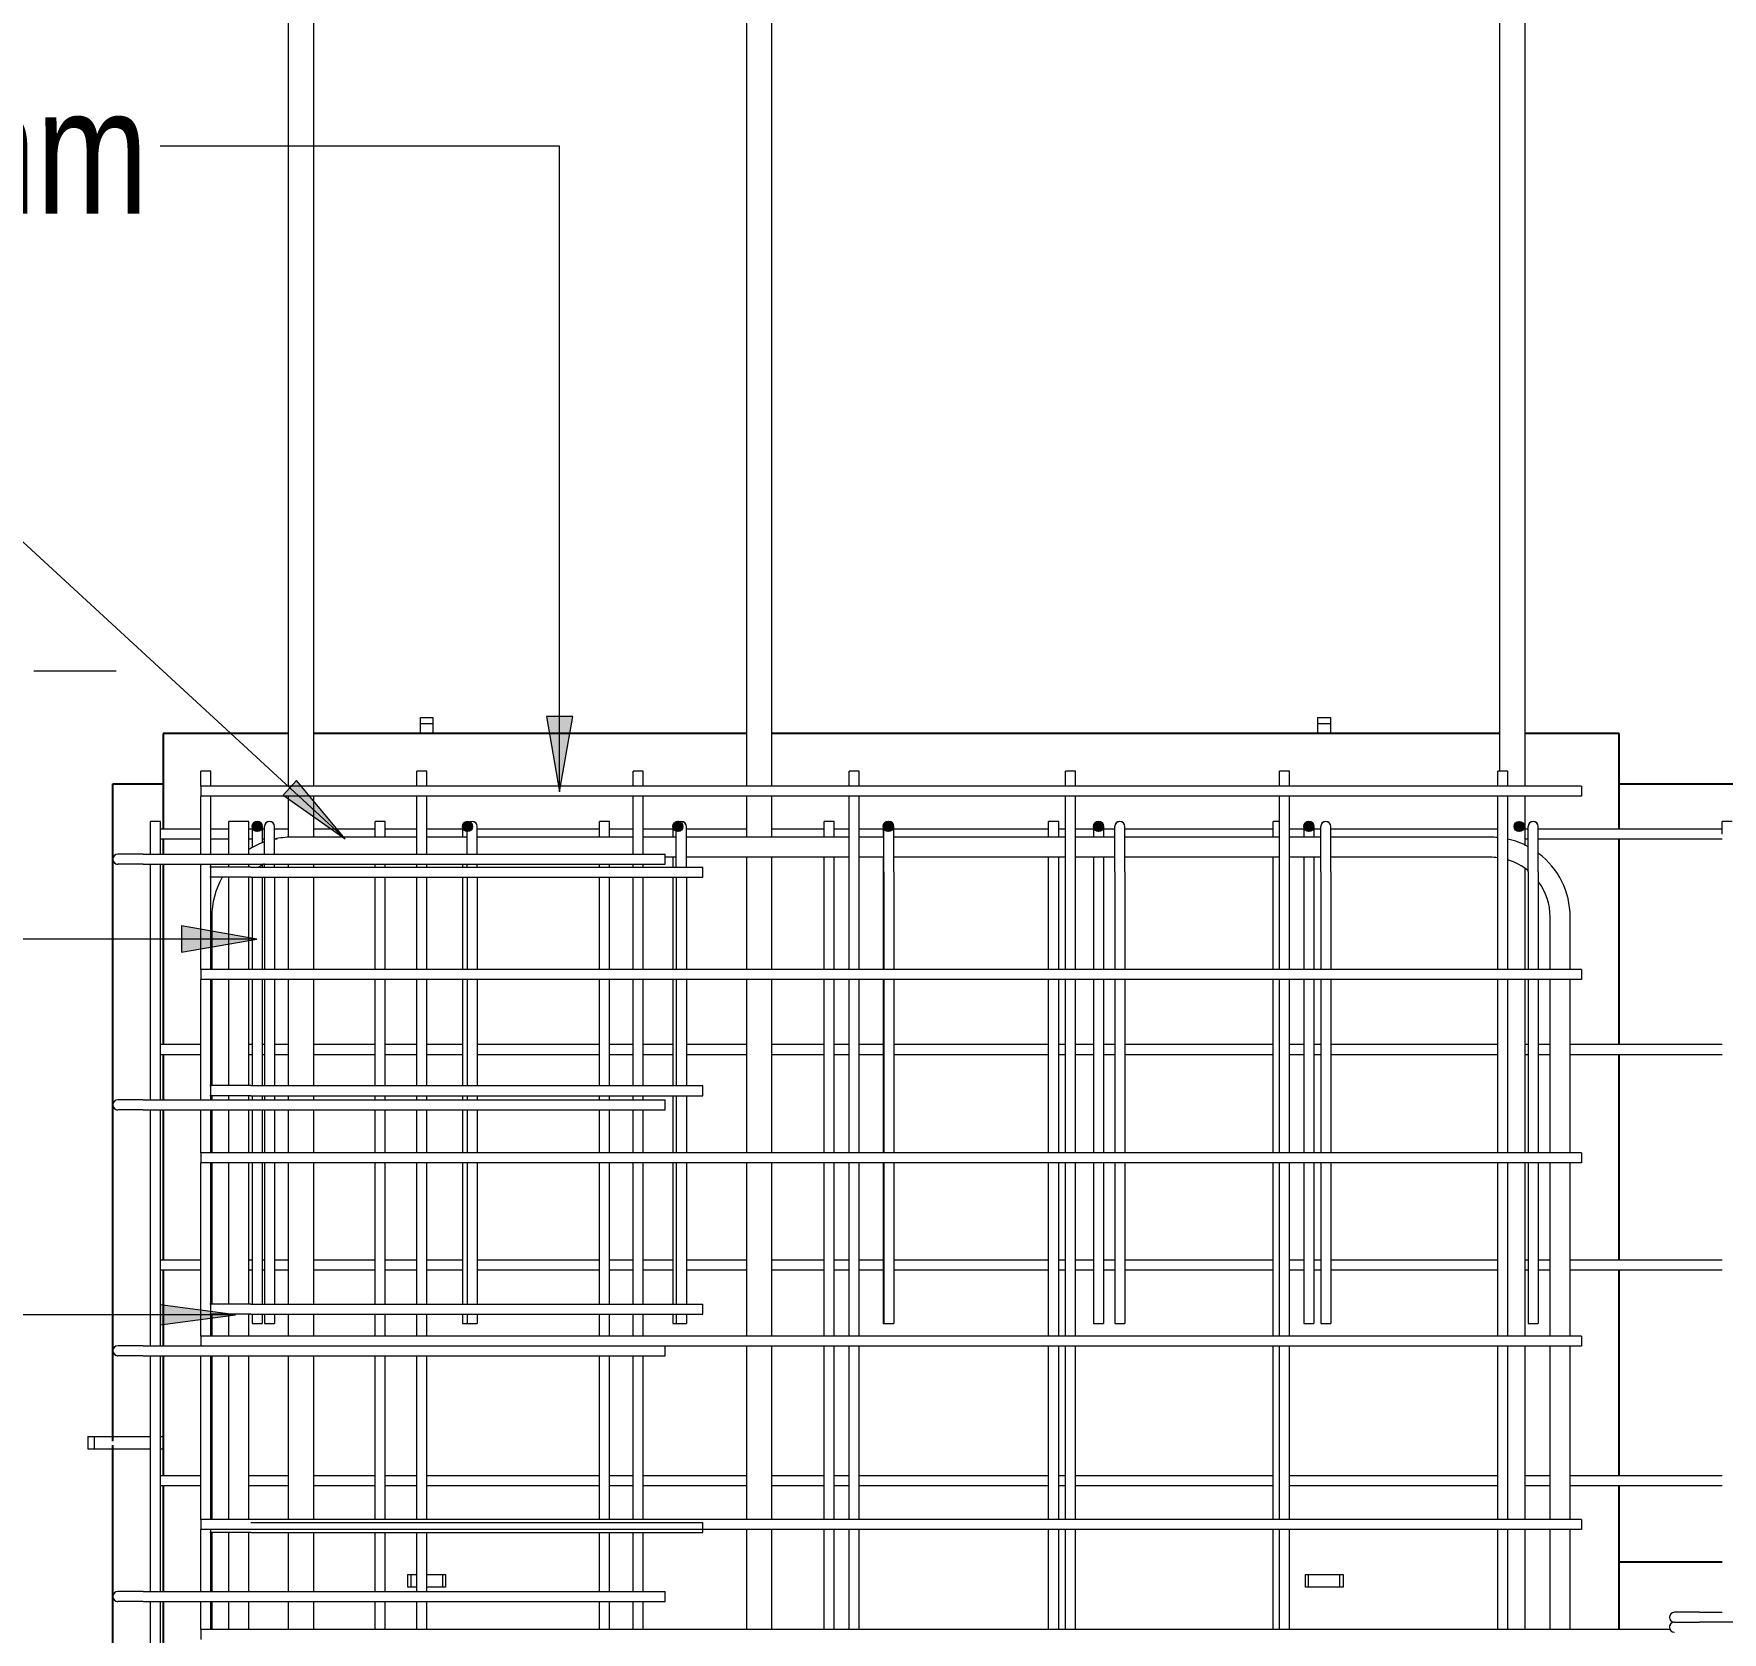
# Model space of a CAD drawing. Header units: millimetres. Extents: x 1454 to 26503, y -2036 to 18825.
# Drawn here: x 4276 to 5621, y 2984 to 4258 of the extents above; entities that cross this region are included whole.
import ezdxf

# ---------------------------------------------------------------- set-up
doc = ezdxf.new("R2010")
doc.units = ezdxf.units.MM
doc.linetypes.add('Dash', pattern=[6.36, 3.18, -3.18])
for name, color, linetype, lineweight in [('A-GENM', 13, 'Continuous', 18), ('A-WALL', 113, 'Continuous', 25), ('A-WALL-HDLN', 110, 'Dash', 25), ('G-ANNO-SYMB', 111, 'Continuous', 9), ('S-RBAR', 171, 'Continuous', 18), ('S-RBAR-IDEN', 171, 'Continuous', 9)]:
    doc.layers.add(name, color=color, linetype=linetype, lineweight=lineweight)
doc.styles.add('Nirmala UI Semilight', font='NirmalaS.ttf', dxfattribs={"width": 0.8, "height": 100})

# ---------------------------------------------------------------- blocks, each defined once
blk = doc.blocks.new('RR spread anchor face based - RR-SA-3_0-200-1726827-Elevation Front 1')
at = {"layer": 'A-GENM'}
for p, q in [((4583.8, 3707.8), (4583.8, 3712.8)), ((4583.8, 3712.8), (4593.8, 3712.8)), ((4593.8, 3712.8), (4593.8, 3707.8)), ((4583.8, 3700), (4583.8, 3707.8)), ((4593.8, 3707.8), (4583.8, 3707.8)), ((4593.8, 3707.8), (4593.8, 3700))]:
    blk.add_line(p, q, dxfattribs=at)
blk = doc.blocks.new('RR spread anchor face based - RR-SA-2_5-150-V2-Elevation Front 1')
at = {"layer": 'A-GENM'}
for p, q in [((5288.8, 1540), (5291.3, 1540)), ((5288.8, 1530), (5288.8, 1540)), ((5291.3, 1540), (5316.3, 1540)), ((5291.3, 1530), (5291.3, 1540)), ((5316.3, 1540), (5318.8, 1540)), ((5316.3, 1530), (5316.3, 1540)), ((5318.8, 1540), (5318.8, 1530)), ((5291.3, 1530), (5288.8, 1530)), ((5316.3, 1530), (5291.3, 1530)), ((5318.8, 1530), (5316.3, 1530))]:
    blk.add_line(p, q, dxfattribs=at)
blk = doc.blocks.new('RR spread anchor face based - RR-SA-2_5-150-V5-Elevation Front 1')
at = {"layer": 'A-GENM'}
for p, q in [((4573.8, 1540), (4576.3, 1540)), ((4573.8, 1530), (4573.8, 1540)), ((4576.3, 1540), (4581, 1540)), ((4576.3, 1540), (4576.3, 1530)), ((4589, 1540), (4601.3, 1540)), ((4601.3, 1540), (4603.8, 1540)), ((4601.3, 1540), (4601.3, 1530)), ((4603.8, 1540), (4603.8, 1530)), ((4576.3, 1530), (4573.8, 1530)), ((4581, 1530), (4576.3, 1530)), ((4601.3, 1530), (4589, 1530)), ((4603.8, 1530), (4601.3, 1530))]:
    blk.add_line(p, q, dxfattribs=at)
blk = doc.blocks.new('RR spread anchor face based - RR-SA-3_0-200-1876459-Elevation Front 1')
at = {"layer": 'A-GENM'}
for p, q in [((4318.8, 3140), (4323.8, 3140)), ((4318.8, 3140), (4318.8, 3130)), ((4323.8, 3140), (4368.8, 3140)), ((4323.8, 3140), (4323.8, 3130)), ((4376.8, 3140), (4378.8, 3140)), ((4323.8, 3130), (4318.8, 3130)), ((4368.8, 3130), (4323.8, 3130)), ((4378.8, 3130), (4376.8, 3130))]:
    blk.add_line(p, q, dxfattribs=at)

msp = doc.modelspace()

# ---------------------------------------------------------------- hatches: boundary and pattern name
at = {"layer": 'S-RBAR'}
h = msp.add_hatch(color=256, dxfattribs=at)
edge = h.paths.add_edge_path()
edge.add_arc((4453.8071, 3626), 4, 0, 360)
for points in [[(4453.8071, 3622), (4457.8071, 3626), (4453.8071, 3630), (4449.8071, 3626), (4451.31756, 3624.48954)], [(4621.36719, 3622), (4625.36719, 3626), (4621.36719, 3630), (4617.36719, 3626)], [(4788.92728, 3622), (4792.92728, 3626), (4788.92728, 3630), (4784.92728, 3626)], [(4956.48737, 3622), (4960.48737, 3626), (4956.48737, 3630), (4952.48737, 3626)], [(5124.04746, 3622), (5128.04746, 3626), (5124.04746, 3630), (5120.04746, 3626)], [(5291.60754, 3622), (5295.60754, 3626), (5291.60754, 3630), (5287.60754, 3626)], [(5459.16763, 3622), (5463.16763, 3626), (5459.16763, 3630), (5455.16763, 3626)]]:
    msp.add_hatch(color=256, dxfattribs=at).paths.add_polyline_path(points)
h = msp.add_hatch(color=256, dxfattribs=at)
edge = h.paths.add_edge_path()
edge.add_arc((4621.36719, 3626), 4, 0, 360)
h = msp.add_hatch(color=256, dxfattribs=at)
edge = h.paths.add_edge_path()
edge.add_arc((4788.92728, 3626), 4, 0, 360)
h = msp.add_hatch(color=256, dxfattribs=at)
edge = h.paths.add_edge_path()
edge.add_arc((4956.48737, 3626), 4, 0, 360)
h = msp.add_hatch(color=256, dxfattribs=at)
edge = h.paths.add_edge_path()
edge.add_arc((5124.04746, 3626), 4, 0, 360)
h = msp.add_hatch(color=256, dxfattribs=at)
edge = h.paths.add_edge_path()
edge.add_arc((5291.60754, 3626), 4, 0, 360)
h = msp.add_hatch(color=256, dxfattribs=at)
edge = h.paths.add_edge_path()
edge.add_arc((5459.16763, 3626), 4, 0, 360)
at = {"layer": 'S-RBAR-IDEN'}
for points in [[(4694.70951, 3653.60746), (4705.28913, 3713.60746), (4684.12989, 3713.60746)], [(4523.95409, 3616.11465), (4485.16103, 3662.56349), (4474.46103, 3650.9404)], [(4453.55409, 3536.36369), (4393.55409, 3546.9433), (4393.55409, 3525.78407)], [(4436.39137, 3237.0243), (4376.39137, 3244.92345), (4376.39137, 3229.12515)]]:
    msp.add_hatch(color=256, dxfattribs=at).paths.add_polyline_path(points)

# ---------------------------------------------------------------- linework, layer by layer
at = {"layer": 'A-WALL'}
for p, q in [((4378.8071, 3700), (4378.8071, 3624)), ((4478.8071, 3700), (4378.8071, 3700)), ((4843.8071, 3700), (4498.8071, 3700)), ((5443.8071, 3700), (4863.8071, 3700)), ((5538.8071, 3700), (5463.8071, 3700)), ((5538.8071, 3624), (5538.8071, 3700)), ((4338.8071, 3140), (4338.8071, 3660)), ((4338.8071, 3660), (4378.8071, 3660)), ((5538.8071, 3660), (5838.8071, 3660)), ((4378.8071, 3616), (4378.8071, 3604)), ((5538.8071, 3452.24138), (5538.8071, 3616)), ((4378.8071, 3596), (4378.8071, 3452.24138)), ((4378.8071, 3444.24138), (4378.8071, 3408.28787)), ((5538.8071, 3280.48276), (5538.8071, 3444.24138)), ((4378.8071, 3400.2), (4378.8071, 3280.48276)), ((4378.8071, 3272.48276), (4378.8071, 3212.4)), ((5538.8071, 3108.72414), (5538.8071, 3272.48276)), ((4378.8071, 3204.02948), (4378.8071, 3108.72414)), ((4338.8071, 1665), (4338.8071, 3130)), ((4378.8071, 3100.72414), (4378.8071, 3016.6)), ((5538.8071, 2986.26923), (5538.8071, 3100.72414)), ((5620.89907, 3040), (5538.8071, 3040)), ((4378.8071, 3008.6), (4378.8071, 2936.96552))]:
    msp.add_line(p, q, dxfattribs=at)
at = {"layer": 'A-WALL-HDLN'}
msp.add_line((4338.8071, 3130.04961), (4338.8071, 3139.95039), dxfattribs=at)
at = {"layer": 'G-ANNO-SYMB'}
msp.add_line((4341.4818, 3749.65673), (4275.78677, 3749.65673), dxfattribs=at)
at = {"layer": 'S-RBAR'}
for p, q in [((4478.8071, 3658.25817), (4478.8071, 4720)), ((4498.8071, 3658.25817), (4498.8071, 4720)), ((4843.8071, 3658.25817), (4843.8071, 4720)), ((4863.8071, 3658.25817), (4863.8071, 4720)), ((5443.8071, 3670), (5443.8071, 4720)), ((5463.8071, 3658.25817), (5463.8071, 4720)), ((4416.8071, 3670), (4408.8071, 3670)), ((4408.8071, 3658.25817), (4408.8071, 3670)), ((4416.8071, 3658.25817), (4416.8071, 3670)), ((4589.01071, 3670), (4581.01071, 3670)), ((4581.01071, 3658.25817), (4581.01071, 3670)), ((4589.01071, 3658.25817), (4589.01071, 3670)), ((4761.21433, 3670), (4753.21433, 3670)), ((4753.21433, 3658.25817), (4753.21433, 3670)), ((4761.21433, 3658.25817), (4761.21433, 3670)), ((4933.41794, 3670), (4925.41794, 3670)), ((4925.41794, 3658.25817), (4925.41794, 3670)), ((4933.41794, 3658.25817), (4933.41794, 3670)), ((5105.62156, 3670), (5097.62156, 3670)), ((5097.62156, 3658.25817), (5097.62156, 3670)), ((5105.62156, 3658.25817), (5105.62156, 3670)), ((5276.26267, 3670), (5268.26267, 3670)), ((5268.26267, 3658.25817), (5268.26267, 3670)), ((5276.26267, 3658.25817), (5276.26267, 3670)), ((5450.02878, 3670), (5442.02878, 3670)), ((5442.02878, 3658.25817), (5442.02878, 3670)), ((5450.02878, 3658.25817), (5450.02878, 3670)), ((5508.8071, 3658.25817), (4408.8071, 3658.25817)), ((4408.8071, 3658.25817), (4408.8071, 3650.25817)), ((4408.8071, 3604), (4408.8071, 3650.25817)), ((5508.8071, 3650.25817), (4408.8071, 3650.25817)), ((4416.8071, 3604), (4416.8071, 3650.25817)), ((4478.8071, 3617.20536), (4478.8071, 3650.25817)), ((4498.8071, 3617.5), (4498.8071, 3650.25817)), ((4581.01071, 3604), (4581.01071, 3650.25817)), ((4589.01071, 3604), (4589.01071, 3650.25817)), ((4753.21433, 3604), (4753.21433, 3650.25817)), ((4761.21433, 3604), (4761.21433, 3650.25817)), ((4843.8071, 3617.5), (4843.8071, 3650.25817)), ((4863.8071, 3617.5), (4863.8071, 3650.25817)), ((4925.41794, 3512.17871), (4925.41794, 3650.25817)), ((4933.41794, 3512.17871), (4933.41794, 3650.25817)), ((5097.62156, 3512.17871), (5097.62156, 3650.25817)), ((5105.62156, 3512.17871), (5105.62156, 3650.25817)), ((5268.26267, 3512.17871), (5268.26267, 3650.25817)), ((5276.26267, 3512.17871), (5276.26267, 3650.25817)), ((5442.02878, 3512.17871), (5442.02878, 3650.25817)), ((5450.02878, 3512.17871), (5450.02878, 3650.25817)), ((5463.8071, 3610.74375), (5463.8071, 3650.25817)), ((5508.8071, 3658.25817), (5508.8071, 3650.25817)), ((4376.8071, 3630), (4368.8071, 3630)), ((4368.8071, 3604), (4368.8071, 3630)), ((4376.8071, 3604), (4376.8071, 3630)), ((4408.8071, 3624), (4376.8071, 3624)), ((4431.06129, 3624), (4416.8071, 3624)), ((4447.06129, 3630), (4431.06129, 3630)), ((4431.06129, 3604), (4431.06129, 3630)), ((4447.06129, 3604), (4447.06129, 3630)), ((4449.8071, 3624), (4447.06129, 3624)), ((4453.8071, 3630), (4449.8071, 3626)), ((4449.8071, 3626), (4449.8071, 3609.54075)), ((4449.8071, 3626), (4451.31756, 3624.48954)), ((4451.31756, 3624.48954), (4453.8071, 3622)), ((4457.8071, 3626), (4453.8071, 3630)), ((4453.8071, 3622), (4457.8071, 3626)), ((4457.8071, 3626), (4457.8071, 3613.11195)), ((4459.59043, 3624), (4457.8071, 3624)), ((4459.59043, 3604.25887), (4459.59043, 3626)), ((4467.59043, 3604.25887), (4467.59043, 3626)), ((4478.8071, 3624), (4467.59043, 3624)), ((4547.67738, 3624), (4498.8071, 3624)), ((4555.67738, 3630), (4547.67738, 3630)), ((4547.67738, 3617.5), (4547.67738, 3630)), ((4555.67738, 3617.5), (4555.67738, 3630)), ((4581.01071, 3624), (4555.67738, 3624)), ((4617.36719, 3624), (4589.01071, 3624)), ((4621.36719, 3630), (4617.36719, 3626)), ((4617.36719, 3626), (4617.36719, 3617.92247)), ((4617.36719, 3626), (4621.36719, 3622)), ((4621.1283, 3604.25887), (4621.1283, 3626)), ((4625.36719, 3626), (4621.36719, 3630)), ((4621.36719, 3622), (4625.36719, 3626)), ((4629.1283, 3604.25887), (4629.1283, 3626)), ((4726.54766, 3624), (4629.1283, 3624)), ((4734.54766, 3630), (4726.54766, 3630)), ((4726.54766, 3617.5), (4726.54766, 3630)), ((4734.54766, 3617.5), (4734.54766, 3630)), ((4753.21433, 3624), (4734.54766, 3624)), ((4784.92728, 3624), (4761.21433, 3624)), ((4788.92728, 3630), (4784.92728, 3626)), ((4784.92728, 3626), (4784.92728, 3617.92247)), ((4784.92728, 3626), (4788.92728, 3622)), ((4787.66616, 3593.72316), (4787.66616, 3626)), ((4792.92728, 3626), (4788.92728, 3630)), ((4788.92728, 3622), (4792.92728, 3626)), ((4795.66616, 3593.72316), (4795.66616, 3626)), ((4843.8071, 3624), (4795.66616, 3624)), ((4905.41794, 3624), (4863.8071, 3624)), ((4913.41794, 3630), (4905.41794, 3630)), ((4905.41794, 3617.5), (4905.41794, 3630)), ((4913.41794, 3617.5), (4913.41794, 3630)), ((4925.41794, 3624), (4913.41794, 3624)), ((4952.48737, 3624), (4933.41794, 3624)), ((4956.48737, 3630), (4952.48737, 3626)), ((4952.48737, 3626), (4952.48737, 3617.92247)), ((4952.48737, 3626), (4956.48737, 3622)), ((4952.95403, 3590), (4952.95403, 3626)), ((4960.48737, 3626), (4956.48737, 3630)), ((4956.48737, 3622), (4960.48737, 3626)), ((4960.95403, 3590), (4960.95403, 3626)), ((5084.28822, 3624), (4960.95403, 3624)), ((5092.28822, 3630), (5084.28822, 3630)), ((5084.28822, 3617.5), (5084.28822, 3630)), ((5092.28822, 3617.5), (5092.28822, 3630)), ((5097.62156, 3624), (5092.28822, 3624)), ((5120.04746, 3624), (5105.62156, 3624)), ((5124.04746, 3630), (5120.04746, 3626)), ((5120.04746, 3626), (5120.04746, 3617.92247)), ((5120.04746, 3626), (5124.04746, 3622)), ((5128.04746, 3626), (5124.04746, 3630)), ((5124.04746, 3622), (5128.04746, 3626)), ((5128.04746, 3626), (5128.04746, 3617.92247)), ((5136.9919, 3624), (5128.04746, 3624)), ((5136.9919, 3590), (5136.9919, 3626)), ((5144.9919, 3590), (5144.9919, 3626)), ((5263.1585, 3624), (5144.9919, 3624)), ((5268.26267, 3630), (5263.1585, 3630)), ((5263.1585, 3617.5), (5263.1585, 3630)), ((5287.60754, 3624), (5276.26267, 3624)), ((5291.60754, 3630), (5287.60754, 3626)), ((5287.60754, 3626), (5287.60754, 3617.92247)), ((5287.60754, 3626), (5291.60754, 3622)), ((5295.60754, 3626), (5291.60754, 3630)), ((5291.60754, 3622), (5295.60754, 3626)), ((5295.60754, 3626), (5295.60754, 3617.92247)), ((5301.02976, 3624), (5295.60754, 3624)), ((5301.02976, 3590), (5301.02976, 3626)), ((5309.02976, 3590), (5309.02976, 3626)), ((5442.02878, 3624), (5309.02976, 3624)), ((5459.16763, 3630), (5455.16763, 3626)), ((5455.16763, 3626), (5459.16763, 3622)), ((5463.16763, 3626), (5459.16763, 3630)), ((5459.16763, 3622), (5463.16763, 3626)), ((5466.31763, 3624), (5463.8071, 3624)), ((5466.31763, 3590), (5466.31763, 3626)), ((5474.31763, 3590), (5474.31763, 3626)), ((5620.89907, 3624), (5474.31763, 3624)), ((5628.89907, 3630), (5620.89907, 3630)), ((5620.89907, 3620), (5620.89907, 3630)), ((4408.8071, 3616), (4376.8071, 3616)), ((4431.06129, 3616), (4416.8071, 3616)), ((4449.8071, 3616), (4447.06129, 3616)), ((4459.59043, 3616), (4457.8071, 3616)), ((4469.65148, 3616), (4467.59043, 3616)), ((4581.01071, 3617.5), (4481.04511, 3617.5)), ((4621.1283, 3617.5), (4589.01071, 3617.5)), ((4753.21433, 3617.5), (4629.1283, 3617.5)), ((4787.66616, 3617.5), (4761.21433, 3617.5)), ((4925.41794, 3617.5), (4795.66616, 3617.5)), ((4952.95403, 3617.5), (4933.41794, 3617.5)), ((5097.62156, 3617.5), (4960.95403, 3617.5)), ((5136.9919, 3617.5), (5105.62156, 3617.5)), ((5268.26267, 3617.5), (5144.9919, 3617.5)), ((5301.02976, 3617.5), (5276.26267, 3617.5)), ((5436.28472, 3617.5), (5309.02976, 3617.5)), ((5466.31763, 3616), (5463.8071, 3616)), ((5620.89907, 3616), (5474.31763, 3616)), ((4362.8071, 3604), (4342.8071, 3604)), ((4362.8071, 3596), (4342.8071, 3596)), ((4362.8071, 3604), (4778.8071, 3604)), ((4362.8071, 3596), (4778.8071, 3596)), ((4368.8071, 3408.28787), (4368.8071, 3596)), ((4376.8071, 3408.28787), (4376.8071, 3596)), ((4408.8071, 3512.17871), (4408.8071, 3596)), ((4448.8071, 3593.56173), (4416.14832, 3593.56173)), ((4416.8071, 3512.17871), (4416.8071, 3596)), ((4431.06129, 3593.56173), (4431.06129, 3596)), ((4447.06129, 3593.56173), (4447.06129, 3596)), ((4448.8071, 3593.56173), (4808.8071, 3593.56173)), ((4457.8071, 3595.34828), (4457.8071, 3593.56173)), ((4459.59043, 3593.72316), (4459.59043, 3596.25133)), ((4467.59043, 3593.72316), (4467.59043, 3596.25133)), ((4478.8071, 3593.56173), (4478.8071, 3596)), ((4498.8071, 3593.56173), (4498.8071, 3596)), ((4547.67738, 3593.56173), (4547.67738, 3596)), ((4555.67738, 3593.56173), (4555.67738, 3596)), ((4581.01071, 3593.56173), (4581.01071, 3596)), ((4589.01071, 3593.56173), (4589.01071, 3596)), ((4617.36719, 3596), (4617.36719, 3593.56173)), ((4621.1283, 3593.72316), (4621.1283, 3596.25133)), ((4629.1283, 3593.72316), (4629.1283, 3596.25133)), ((4726.54766, 3593.56173), (4726.54766, 3596)), ((4734.54766, 3593.56173), (4734.54766, 3596)), ((4753.21433, 3593.56173), (4753.21433, 3596)), ((4761.21433, 3593.56173), (4761.21433, 3596)), ((4778.8071, 3596), (4778.8071, 3604)), ((4787.66616, 3601.5), (4778.8071, 3601.5)), ((4784.92728, 3601.5), (4784.92728, 3593.56173)), ((4925.41794, 3601.5), (4795.66616, 3601.5)), ((4808.8071, 3585.56173), (4808.8071, 3593.56173)), ((4843.8071, 3512.17871), (4843.8071, 3601.5)), ((4863.8071, 3512.17871), (4863.8071, 3601.5)), ((4905.41794, 3512.17871), (4905.41794, 3601.5)), ((4913.41794, 3512.17871), (4913.41794, 3601.5)), ((4952.95403, 3601.5), (4933.41794, 3601.5)), ((4952.48737, 3601.5), (4952.48737, 3512.17871)), ((5097.62156, 3601.5), (4960.95403, 3601.5)), ((5084.28822, 3512.17871), (5084.28822, 3601.5)), ((5092.28822, 3512.17871), (5092.28822, 3601.5)), ((5136.9919, 3601.5), (5105.62156, 3601.5)), ((5120.04746, 3601.5), (5120.04746, 3512.17871)), ((5128.04746, 3601.5), (5128.04746, 3512.17871)), ((5268.26267, 3601.5), (5144.9919, 3601.5)), ((5263.1585, 3512.17871), (5263.1585, 3601.5)), ((5301.02976, 3601.5), (5276.26267, 3601.5)), ((5287.60754, 3601.5), (5287.60754, 3512.17871)), ((5295.60754, 3601.5), (5295.60754, 3512.17871)), ((5436.28472, 3601.5), (5309.02976, 3601.5)), ((5463.8071, 3512.17871), (5463.8071, 3592.24155)), ((4448.8071, 3585.56173), (4416.14832, 3585.56173)), ((4431.06129, 3512.17871), (4431.06129, 3585.56173)), ((4447.06129, 3512.17871), (4447.06129, 3585.56173)), ((4448.8071, 3585.56173), (4808.8071, 3585.56173)), ((4449.8071, 3585.56173), (4449.8071, 3512.17871)), ((4457.8071, 3585.56173), (4457.8071, 3512.17871)), ((4459.59043, 3585.56173), (4459.59043, 3512.17871)), ((4467.59043, 3585.56173), (4467.59043, 3512.17871)), ((4478.8071, 3512.17871), (4478.8071, 3585.56173)), ((4498.8071, 3512.17871), (4498.8071, 3585.56173)), ((4547.67738, 3512.17871), (4547.67738, 3585.56173)), ((4555.67738, 3512.17871), (4555.67738, 3585.56173)), ((4581.01071, 3512.17871), (4581.01071, 3585.56173)), ((4589.01071, 3512.17871), (4589.01071, 3585.56173)), ((4617.36719, 3585.56173), (4617.36719, 3512.17871)), ((4621.1283, 3585.56173), (4621.1283, 3512.17871)), ((4629.1283, 3585.56173), (4629.1283, 3512.17871)), ((4726.54766, 3512.17871), (4726.54766, 3585.56173)), ((4734.54766, 3512.17871), (4734.54766, 3585.56173)), ((4753.21433, 3512.17871), (4753.21433, 3585.56173)), ((4761.21433, 3512.17871), (4761.21433, 3585.56173)), ((4784.92728, 3585.56173), (4784.92728, 3512.17871)), ((4787.66616, 3585.56173), (4787.66616, 3512.17871)), ((4795.66616, 3585.56173), (4795.66616, 3512.17871)), ((4952.95403, 3590), (4952.95403, 3512.17871)), ((4960.95403, 3590), (4960.95403, 3512.17871)), ((5136.9919, 3590), (5136.9919, 3512.17871)), ((5144.9919, 3590), (5144.9919, 3512.17871)), ((5301.02976, 3590), (5301.02976, 3512.17871)), ((5309.02976, 3590), (5309.02976, 3512.17871)), ((5466.31763, 3590), (5466.31763, 3512.17871)), ((5474.31763, 3590), (5474.31763, 3512.17871)), ((4417.54511, 3554), (4417.54511, 3512.17871)), ((5483.78472, 3512.17871), (5483.78472, 3554)), ((5499.78472, 3512.17871), (5499.78472, 3554)), ((5508.8071, 3512.17871), (4408.8071, 3512.17871)), ((4408.8071, 3512.17871), (4408.8071, 3504.17871)), ((5508.8071, 3512.17871), (5508.8071, 3504.17871)), ((4408.8071, 3408.28787), (4408.8071, 3504.17871)), ((5508.8071, 3504.17871), (4408.8071, 3504.17871)), ((4416.8071, 3408.28787), (4416.8071, 3504.17871)), ((4417.54511, 3504.17871), (4417.54511, 3419.58134)), ((4431.06129, 3419.58134), (4431.06129, 3504.17871)), ((4447.06129, 3419.58134), (4447.06129, 3504.17871)), ((4449.8071, 3504.17871), (4449.8071, 3419.58134)), ((4457.8071, 3504.17871), (4457.8071, 3419.58134)), ((4459.59043, 3504.17871), (4459.59043, 3419.58134)), ((4467.59043, 3504.17871), (4467.59043, 3419.58134)), ((4478.8071, 3419.58134), (4478.8071, 3504.17871)), ((4498.8071, 3419.58134), (4498.8071, 3504.17871)), ((4547.67738, 3419.58134), (4547.67738, 3504.17871)), ((4555.67738, 3419.58134), (4555.67738, 3504.17871)), ((4581.01071, 3419.58134), (4581.01071, 3504.17871)), ((4589.01071, 3419.58134), (4589.01071, 3504.17871)), ((4617.36719, 3504.17871), (4617.36719, 3419.58134)), ((4621.1283, 3504.17871), (4621.1283, 3419.58134)), ((4629.1283, 3504.17871), (4629.1283, 3419.58134)), ((4726.54766, 3419.58134), (4726.54766, 3504.17871)), ((4734.54766, 3419.58134), (4734.54766, 3504.17871)), ((4753.21433, 3419.58134), (4753.21433, 3504.17871)), ((4761.21433, 3419.58134), (4761.21433, 3504.17871)), ((4784.92728, 3504.17871), (4784.92728, 3419.58134)), ((4787.66616, 3504.17871), (4787.66616, 3419.58134)), ((4795.66616, 3504.17871), (4795.66616, 3419.58134)), ((4843.8071, 3366.09926), (4843.8071, 3504.17871)), ((4863.8071, 3366.09926), (4863.8071, 3504.17871)), ((4905.41794, 3366.09926), (4905.41794, 3504.17871)), ((4913.41794, 3366.09926), (4913.41794, 3504.17871)), ((4925.41794, 3366.09926), (4925.41794, 3504.17871)), ((4933.41794, 3366.09926), (4933.41794, 3504.17871)), ((4952.48737, 3504.17871), (4952.48737, 3366.09926)), ((4952.95403, 3504.17871), (4952.95403, 3366.09926)), ((4960.95403, 3504.17871), (4960.95403, 3366.09926)), ((5084.28822, 3366.09926), (5084.28822, 3504.17871)), ((5092.28822, 3366.09926), (5092.28822, 3504.17871)), ((5097.62156, 3366.09926), (5097.62156, 3504.17871)), ((5105.62156, 3366.09926), (5105.62156, 3504.17871)), ((5120.04746, 3504.17871), (5120.04746, 3366.09926)), ((5128.04746, 3504.17871), (5128.04746, 3366.09926)), ((5136.9919, 3504.17871), (5136.9919, 3366.09926)), ((5144.9919, 3504.17871), (5144.9919, 3366.09926)), ((5263.1585, 3366.09926), (5263.1585, 3504.17871)), ((5268.26267, 3366.09926), (5268.26267, 3504.17871)), ((5276.26267, 3366.09926), (5276.26267, 3504.17871)), ((5287.60754, 3504.17871), (5287.60754, 3366.09926)), ((5295.60754, 3504.17871), (5295.60754, 3366.09926)), ((5301.02976, 3504.17871), (5301.02976, 3366.09926)), ((5309.02976, 3504.17871), (5309.02976, 3366.09926)), ((5442.02878, 3366.09926), (5442.02878, 3504.17871)), ((5450.02878, 3366.09926), (5450.02878, 3504.17871)), ((5463.8071, 3366.09926), (5463.8071, 3504.17871)), ((5466.31763, 3504.17871), (5466.31763, 3366.09926)), ((5474.31763, 3504.17871), (5474.31763, 3366.09926)), ((5483.78472, 3366.09926), (5483.78472, 3504.17871)), ((5499.78472, 3366.09926), (5499.78472, 3504.17871)), ((4408.8071, 3452.24138), (4376.8071, 3452.24138)), ((4408.8071, 3444.24138), (4376.8071, 3444.24138)), ((4417.54511, 3452.24138), (4416.8071, 3452.24138)), ((4417.54511, 3444.24138), (4416.8071, 3444.24138)), ((4449.8071, 3452.24138), (4447.06129, 3452.24138)), ((4449.8071, 3444.24138), (4447.06129, 3444.24138)), ((4459.59043, 3452.24138), (4457.8071, 3452.24138)), ((4459.59043, 3444.24138), (4457.8071, 3444.24138)), ((4478.8071, 3452.24138), (4467.59043, 3452.24138)), ((4478.8071, 3444.24138), (4467.59043, 3444.24138)), ((4547.67738, 3452.24138), (4498.8071, 3452.24138)), ((4547.67738, 3444.24138), (4498.8071, 3444.24138)), ((4581.01071, 3452.24138), (4555.67738, 3452.24138)), ((4581.01071, 3444.24138), (4555.67738, 3444.24138)), ((4617.36719, 3452.24138), (4589.01071, 3452.24138)), ((4617.36719, 3444.24138), (4589.01071, 3444.24138)), ((4726.54766, 3452.24138), (4629.1283, 3452.24138)), ((4726.54766, 3444.24138), (4629.1283, 3444.24138)), ((4753.21433, 3452.24138), (4734.54766, 3452.24138)), ((4753.21433, 3444.24138), (4734.54766, 3444.24138)), ((4784.92728, 3452.24138), (4761.21433, 3452.24138)), ((4784.92728, 3444.24138), (4761.21433, 3444.24138)), ((4843.8071, 3452.24138), (4795.66616, 3452.24138)), ((4843.8071, 3444.24138), (4795.66616, 3444.24138)), ((4905.41794, 3452.24138), (4863.8071, 3452.24138)), ((4905.41794, 3444.24138), (4863.8071, 3444.24138)), ((4925.41794, 3452.24138), (4913.41794, 3452.24138)), ((4925.41794, 3444.24138), (4913.41794, 3444.24138)), ((4952.48737, 3452.24138), (4933.41794, 3452.24138)), ((4952.48737, 3444.24138), (4933.41794, 3444.24138)), ((5084.28822, 3452.24138), (4960.95403, 3452.24138)), ((5084.28822, 3444.24138), (4960.95403, 3444.24138)), ((5097.62156, 3452.24138), (5092.28822, 3452.24138)), ((5097.62156, 3444.24138), (5092.28822, 3444.24138)), ((5120.04746, 3452.24138), (5105.62156, 3452.24138)), ((5120.04746, 3444.24138), (5105.62156, 3444.24138)), ((5136.9919, 3452.24138), (5128.04746, 3452.24138)), ((5136.9919, 3444.24138), (5128.04746, 3444.24138)), ((5263.1585, 3452.24138), (5144.9919, 3452.24138)), ((5263.1585, 3444.24138), (5144.9919, 3444.24138)), ((5287.60754, 3452.24138), (5276.26267, 3452.24138)), ((5287.60754, 3444.24138), (5276.26267, 3444.24138)), ((5301.02976, 3452.24138), (5295.60754, 3452.24138)), ((5301.02976, 3444.24138), (5295.60754, 3444.24138)), ((5442.02878, 3452.24138), (5309.02976, 3452.24138)), ((5442.02878, 3444.24138), (5309.02976, 3444.24138)), ((5466.31763, 3452.24138), (5463.8071, 3452.24138)), ((5466.31763, 3444.24138), (5463.8071, 3444.24138)), ((5483.78472, 3452.24138), (5474.31763, 3452.24138)), ((5483.78472, 3444.24138), (5474.31763, 3444.24138)), ((5620.89907, 3452.24138), (5499.78472, 3452.24138)), ((5620.89907, 3444.24138), (5499.78472, 3444.24138)), ((4448.8071, 3419.58134), (4416.14832, 3419.58134)), ((4448.8071, 3419.58134), (4808.8071, 3419.58134)), ((4808.8071, 3411.58134), (4808.8071, 3419.58134)), ((4362.8071, 3408.2), (4342.8071, 3408.2)), ((4362.8071, 3408.2), (4778.8071, 3408.2)), ((4448.8071, 3411.58134), (4416.14832, 3411.58134)), ((4417.54511, 3411.58134), (4417.54511, 3408.28787)), ((4431.06129, 3408.28787), (4431.06129, 3411.58134)), ((4447.06129, 3408.28787), (4447.06129, 3411.58134)), ((4448.8071, 3411.58134), (4808.8071, 3411.58134)), ((4449.8071, 3411.58134), (4449.8071, 3408.28787)), ((4457.8071, 3411.58134), (4457.8071, 3408.28787)), ((4459.59043, 3411.58134), (4459.59043, 3408.28787)), ((4467.59043, 3411.58134), (4467.59043, 3408.28787)), ((4478.8071, 3408.28787), (4478.8071, 3411.58134)), ((4498.8071, 3408.28787), (4498.8071, 3411.58134)), ((4547.67738, 3408.28787), (4547.67738, 3411.58134)), ((4555.67738, 3408.28787), (4555.67738, 3411.58134)), ((4581.01071, 3408.28787), (4581.01071, 3411.58134)), ((4589.01071, 3408.28787), (4589.01071, 3411.58134)), ((4617.36719, 3411.58134), (4617.36719, 3408.28787)), ((4621.1283, 3411.58134), (4621.1283, 3408.28787)), ((4629.1283, 3411.58134), (4629.1283, 3408.28787)), ((4726.54766, 3408.28787), (4726.54766, 3411.58134)), ((4734.54766, 3408.28787), (4734.54766, 3411.58134)), ((4753.21433, 3408.28787), (4753.21433, 3411.58134)), ((4761.21433, 3408.28787), (4761.21433, 3411.58134)), ((4778.8071, 3400.2), (4778.8071, 3408.2)), ((4784.92728, 3411.58134), (4784.92728, 3366.09926)), ((4787.66616, 3411.58134), (4787.66616, 3366.09926)), ((4795.66616, 3411.58134), (4795.66616, 3366.09926)), ((4362.8071, 3400.2), (4342.8071, 3400.2)), ((4362.8071, 3400.2), (4778.8071, 3400.2)), ((4368.8071, 3212.4), (4368.8071, 3400.2)), ((4376.8071, 3212.4), (4376.8071, 3400.2)), ((4408.8071, 3366.09926), (4408.8071, 3400.2)), ((4416.8071, 3366.09926), (4416.8071, 3400.2)), ((4417.54511, 3400.2), (4417.54511, 3366.09926)), ((4431.06129, 3366.09926), (4431.06129, 3400.2)), ((4447.06129, 3366.09926), (4447.06129, 3400.2)), ((4449.8071, 3400.2), (4449.8071, 3366.09926)), ((4457.8071, 3400.2), (4457.8071, 3366.09926)), ((4459.59043, 3400.2), (4459.59043, 3366.09926)), ((4467.59043, 3400.2), (4467.59043, 3366.09926)), ((4478.8071, 3366.09926), (4478.8071, 3400.2)), ((4498.8071, 3366.09926), (4498.8071, 3400.2)), ((4547.67738, 3366.09926), (4547.67738, 3400.2)), ((4555.67738, 3366.09926), (4555.67738, 3400.2)), ((4581.01071, 3366.09926), (4581.01071, 3400.2)), ((4589.01071, 3366.09926), (4589.01071, 3400.2)), ((4617.36719, 3400.2), (4617.36719, 3366.09926)), ((4621.1283, 3400.2), (4621.1283, 3366.09926)), ((4629.1283, 3400.2), (4629.1283, 3366.09926)), ((4726.54766, 3366.09926), (4726.54766, 3400.2)), ((4734.54766, 3366.09926), (4734.54766, 3400.2)), ((4753.21433, 3366.09926), (4753.21433, 3400.2)), ((4761.21433, 3366.09926), (4761.21433, 3400.2)), ((5508.8071, 3366.09926), (4408.8071, 3366.09926)), ((4408.8071, 3366.09926), (4408.8071, 3358.09926)), ((5508.8071, 3366.09926), (5508.8071, 3358.09926)), ((4408.8071, 3220.01981), (4408.8071, 3358.09926)), ((5508.8071, 3358.09926), (4408.8071, 3358.09926)), ((4416.8071, 3220.01981), (4416.8071, 3358.09926)), ((4417.54511, 3358.09926), (4417.54511, 3245.60096)), ((4431.06129, 3245.60096), (4431.06129, 3358.09926)), ((4447.06129, 3245.60096), (4447.06129, 3358.09926)), ((4449.8071, 3358.09926), (4449.8071, 3245.60096)), ((4457.8071, 3358.09926), (4457.8071, 3245.60096)), ((4459.59043, 3358.09926), (4459.59043, 3245.60096)), ((4467.59043, 3358.09926), (4467.59043, 3245.60096)), ((4478.8071, 3245.60096), (4478.8071, 3358.09926)), ((4498.8071, 3245.60096), (4498.8071, 3358.09926)), ((4547.67738, 3245.60096), (4547.67738, 3358.09926)), ((4555.67738, 3245.60096), (4555.67738, 3358.09926)), ((4581.01071, 3245.60096), (4581.01071, 3358.09926)), ((4589.01071, 3245.60096), (4589.01071, 3358.09926)), ((4617.36719, 3358.09926), (4617.36719, 3245.60096)), ((4621.1283, 3358.09926), (4621.1283, 3245.60096)), ((4629.1283, 3358.09926), (4629.1283, 3245.60096)), ((4726.54766, 3245.60096), (4726.54766, 3358.09926)), ((4734.54766, 3245.60096), (4734.54766, 3358.09926)), ((4753.21433, 3245.60096), (4753.21433, 3358.09926)), ((4761.21433, 3245.60096), (4761.21433, 3358.09926)), ((4784.92728, 3358.09926), (4784.92728, 3245.60096)), ((4787.66616, 3358.09926), (4787.66616, 3245.60096)), ((4795.66616, 3358.09926), (4795.66616, 3245.60096)), ((4843.8071, 3220.01981), (4843.8071, 3358.09926)), ((4863.8071, 3220.01981), (4863.8071, 3358.09926)), ((4905.41794, 3220.01981), (4905.41794, 3358.09926)), ((4913.41794, 3220.01981), (4913.41794, 3358.09926)), ((4925.41794, 3220.01981), (4925.41794, 3358.09926)), ((4933.41794, 3220.01981), (4933.41794, 3358.09926)), ((4952.48737, 3358.09926), (4952.48737, 3230)), ((4952.95403, 3358.09926), (4952.95403, 3230)), ((4960.95403, 3358.09926), (4960.95403, 3230)), ((5084.28822, 3220.01981), (5084.28822, 3358.09926)), ((5092.28822, 3220.01981), (5092.28822, 3358.09926)), ((5097.62156, 3220.01981), (5097.62156, 3358.09926)), ((5105.62156, 3220.01981), (5105.62156, 3358.09926)), ((5120.04746, 3358.09926), (5120.04746, 3230)), ((5128.04746, 3358.09926), (5128.04746, 3230)), ((5136.9919, 3358.09926), (5136.9919, 3230)), ((5144.9919, 3358.09926), (5144.9919, 3230)), ((5263.1585, 3220.01981), (5263.1585, 3358.09926)), ((5268.26267, 3220.01981), (5268.26267, 3358.09926)), ((5276.26267, 3220.01981), (5276.26267, 3358.09926)), ((5287.60754, 3358.09926), (5287.60754, 3230)), ((5295.60754, 3358.09926), (5295.60754, 3230)), ((5301.02976, 3358.09926), (5301.02976, 3230)), ((5309.02976, 3358.09926), (5309.02976, 3230)), ((5442.02878, 3220.01981), (5442.02878, 3358.09926)), ((5450.02878, 3220.01981), (5450.02878, 3358.09926)), ((5463.8071, 3220.01981), (5463.8071, 3358.09926)), ((5466.31763, 3358.09926), (5466.31763, 3230)), ((5474.31763, 3358.09926), (5474.31763, 3230)), ((5483.78472, 3220.01981), (5483.78472, 3358.09926)), ((5499.78472, 3220.01981), (5499.78472, 3358.09926)), ((4408.8071, 3280.48276), (4376.8071, 3280.48276)), ((4408.8071, 3272.48276), (4376.8071, 3272.48276)), ((4417.54511, 3280.48276), (4416.8071, 3280.48276)), ((4417.54511, 3272.48276), (4416.8071, 3272.48276)), ((4449.8071, 3280.48276), (4447.06129, 3280.48276)), ((4449.8071, 3272.48276), (4447.06129, 3272.48276)), ((4459.59043, 3280.48276), (4457.8071, 3280.48276)), ((4459.59043, 3272.48276), (4457.8071, 3272.48276)), ((4478.8071, 3280.48276), (4467.59043, 3280.48276)), ((4478.8071, 3272.48276), (4467.59043, 3272.48276)), ((4547.67738, 3280.48276), (4498.8071, 3280.48276)), ((4547.67738, 3272.48276), (4498.8071, 3272.48276)), ((4581.01071, 3280.48276), (4555.67738, 3280.48276)), ((4581.01071, 3272.48276), (4555.67738, 3272.48276)), ((4617.36719, 3280.48276), (4589.01071, 3280.48276)), ((4617.36719, 3272.48276), (4589.01071, 3272.48276)), ((4726.54766, 3280.48276), (4629.1283, 3280.48276)), ((4726.54766, 3272.48276), (4629.1283, 3272.48276)), ((4753.21433, 3280.48276), (4734.54766, 3280.48276)), ((4753.21433, 3272.48276), (4734.54766, 3272.48276)), ((4784.92728, 3280.48276), (4761.21433, 3280.48276)), ((4784.92728, 3272.48276), (4761.21433, 3272.48276)), ((4843.8071, 3280.48276), (4795.66616, 3280.48276)), ((4843.8071, 3272.48276), (4795.66616, 3272.48276)), ((4905.41794, 3280.48276), (4863.8071, 3280.48276)), ((4905.41794, 3272.48276), (4863.8071, 3272.48276)), ((4925.41794, 3280.48276), (4913.41794, 3280.48276)), ((4925.41794, 3272.48276), (4913.41794, 3272.48276)), ((4952.48737, 3280.48276), (4933.41794, 3280.48276)), ((4952.48737, 3272.48276), (4933.41794, 3272.48276)), ((5084.28822, 3280.48276), (4960.95403, 3280.48276)), ((5084.28822, 3272.48276), (4960.95403, 3272.48276)), ((5097.62156, 3280.48276), (5092.28822, 3280.48276)), ((5097.62156, 3272.48276), (5092.28822, 3272.48276)), ((5120.04746, 3280.48276), (5105.62156, 3280.48276)), ((5120.04746, 3272.48276), (5105.62156, 3272.48276)), ((5136.9919, 3280.48276), (5128.04746, 3280.48276)), ((5136.9919, 3272.48276), (5128.04746, 3272.48276)), ((5263.1585, 3280.48276), (5144.9919, 3280.48276)), ((5263.1585, 3272.48276), (5144.9919, 3272.48276)), ((5287.60754, 3280.48276), (5276.26267, 3280.48276)), ((5287.60754, 3272.48276), (5276.26267, 3272.48276)), ((5301.02976, 3280.48276), (5295.60754, 3280.48276)), ((5301.02976, 3272.48276), (5295.60754, 3272.48276)), ((5442.02878, 3280.48276), (5309.02976, 3280.48276)), ((5442.02878, 3272.48276), (5309.02976, 3272.48276)), ((5466.31763, 3280.48276), (5463.8071, 3280.48276)), ((5466.31763, 3272.48276), (5463.8071, 3272.48276)), ((5483.78472, 3280.48276), (5474.31763, 3280.48276)), ((5483.78472, 3272.48276), (5474.31763, 3272.48276)), ((5620.89907, 3280.48276), (5499.78472, 3280.48276)), ((5620.89907, 3272.48276), (5499.78472, 3272.48276)), ((4448.8071, 3245.60096), (4416.14832, 3245.60096)), ((4448.8071, 3245.60096), (4808.8071, 3245.60096)), ((4808.8071, 3237.60096), (4808.8071, 3245.60096)), ((4448.8071, 3237.60096), (4416.14832, 3237.60096)), ((4417.54511, 3237.60096), (4417.54511, 3220.01981)), ((4431.06129, 3220.01981), (4431.06129, 3237.60096)), ((4447.06129, 3220.01981), (4447.06129, 3237.60096)), ((4448.8071, 3237.60096), (4808.8071, 3237.60096)), ((4449.8071, 3237.60096), (4449.8071, 3230)), ((4449.8071, 3230), (4457.8071, 3230)), ((4457.8071, 3237.60096), (4457.8071, 3230)), ((4459.59043, 3237.60096), (4459.59043, 3230)), ((4459.59043, 3230), (4467.59043, 3230)), ((4467.59043, 3237.60096), (4467.59043, 3230)), ((4478.8071, 3220.01981), (4478.8071, 3237.60096)), ((4498.8071, 3220.01981), (4498.8071, 3237.60096)), ((4547.67738, 3220.01981), (4547.67738, 3237.60096)), ((4555.67738, 3220.01981), (4555.67738, 3237.60096)), ((4581.01071, 3220.01981), (4581.01071, 3237.60096)), ((4589.01071, 3220.01981), (4589.01071, 3237.60096)), ((4617.36719, 3237.60096), (4617.36719, 3230)), ((4617.36719, 3230), (4621.1283, 3230)), ((4621.1283, 3237.60096), (4621.1283, 3230)), ((4621.1283, 3230), (4629.1283, 3230)), ((4629.1283, 3237.60096), (4629.1283, 3230)), ((4726.54766, 3220.01981), (4726.54766, 3237.60096)), ((4734.54766, 3220.01981), (4734.54766, 3237.60096)), ((4753.21433, 3220.01981), (4753.21433, 3237.60096)), ((4761.21433, 3220.01981), (4761.21433, 3237.60096)), ((4784.92728, 3237.60096), (4784.92728, 3230)), ((4784.92728, 3230), (4787.66616, 3230)), ((4787.66616, 3237.60096), (4787.66616, 3230)), ((4787.66616, 3230), (4795.66616, 3230)), ((4795.66616, 3237.60096), (4795.66616, 3230)), ((4952.48737, 3230), (4952.95403, 3230)), ((4952.95403, 3230), (4960.95403, 3230)), ((5120.04746, 3230), (5128.04746, 3230)), ((5136.9919, 3230), (5144.9919, 3230)), ((5287.60754, 3230), (5295.60754, 3230)), ((5301.02976, 3230), (5309.02976, 3230)), ((5466.31763, 3230), (5474.31763, 3230)), ((5508.8071, 3220.01981), (4408.8071, 3220.01981)), ((4408.8071, 3220.01981), (4408.8071, 3212.01981)), ((5508.8071, 3220.01981), (5508.8071, 3212.01981)), ((4362.8071, 3212.4), (4342.8071, 3212.4)), ((4362.8071, 3204.4), (4342.8071, 3204.4)), ((4362.8071, 3212.4), (4778.8071, 3212.4)), ((4362.8071, 3204.4), (4778.8071, 3204.4)), ((4368.8071, 3016.6), (4368.8071, 3204.02948)), ((4376.8071, 3016.6), (4376.8071, 3204.02948)), ((5508.8071, 3212.01981), (4408.8071, 3212.01981)), ((4408.8071, 3073.94035), (4408.8071, 3204.02948)), ((4416.8071, 3073.94035), (4416.8071, 3204.02948)), ((4417.54511, 3204.02948), (4417.54511, 3073.94035)), ((4431.06129, 3073.94035), (4431.06129, 3204.02948)), ((4447.06129, 3073.94035), (4447.06129, 3204.02948)), ((4478.8071, 3073.94035), (4478.8071, 3204.02948)), ((4498.8071, 3073.94035), (4498.8071, 3204.02948)), ((4547.67738, 3073.94035), (4547.67738, 3204.02948)), ((4555.67738, 3073.94035), (4555.67738, 3204.02948)), ((4581.01071, 3073.94035), (4581.01071, 3204.02948)), ((4589.01071, 3073.94035), (4589.01071, 3204.02948)), ((4726.54766, 3073.94035), (4726.54766, 3204.4)), ((4734.54766, 3073.94035), (4734.54766, 3204.4)), ((4753.21433, 3073.94035), (4753.21433, 3204.4)), ((4761.21433, 3073.94035), (4761.21433, 3204.4)), ((4778.8071, 3204.4), (4778.8071, 3212.4)), ((4843.8071, 3073.94035), (4843.8071, 3212.01981)), ((4863.8071, 3073.94035), (4863.8071, 3212.01981)), ((4905.41794, 3073.94035), (4905.41794, 3212.01981)), ((4913.41794, 3073.94035), (4913.41794, 3212.01981)), ((4925.41794, 3073.94035), (4925.41794, 3212.01981)), ((4933.41794, 3073.94035), (4933.41794, 3212.01981)), ((5084.28822, 3073.94035), (5084.28822, 3212.01981)), ((5092.28822, 3073.94035), (5092.28822, 3212.01981)), ((5097.62156, 3073.94035), (5097.62156, 3212.01981)), ((5105.62156, 3073.94035), (5105.62156, 3212.01981)), ((5263.1585, 3073.94035), (5263.1585, 3212.01981)), ((5268.26267, 3073.94035), (5268.26267, 3212.01981)), ((5276.26267, 3073.94035), (5276.26267, 3212.01981)), ((5442.02878, 3073.94035), (5442.02878, 3212.01981)), ((5450.02878, 3073.94035), (5450.02878, 3212.01981)), ((5463.8071, 3073.94035), (5463.8071, 3212.01981)), ((5483.78472, 3073.94035), (5483.78472, 3212.01981)), ((5499.78472, 3073.94035), (5499.78472, 3212.01981)), ((4408.8071, 3108.72414), (4376.8071, 3108.72414)), ((4417.54511, 3108.72414), (4416.8071, 3108.72414)), ((4478.8071, 3108.72414), (4447.06129, 3108.72414)), ((4547.67738, 3108.72414), (4498.8071, 3108.72414)), ((4581.01071, 3108.72414), (4555.67738, 3108.72414)), ((4726.54766, 3108.72414), (4589.01071, 3108.72414)), ((4753.21433, 3108.72414), (4734.54766, 3108.72414)), ((4843.8071, 3108.72414), (4761.21433, 3108.72414)), ((4905.41794, 3108.72414), (4863.8071, 3108.72414)), ((4925.41794, 3108.72414), (4913.41794, 3108.72414)), ((5084.28822, 3108.72414), (4933.41794, 3108.72414)), ((5097.62156, 3108.72414), (5092.28822, 3108.72414)), ((5263.1585, 3108.72414), (5105.62156, 3108.72414)), ((5442.02878, 3108.72414), (5276.26267, 3108.72414)), ((5483.78472, 3108.72414), (5463.8071, 3108.72414)), ((5620.89907, 3108.72414), (5499.78472, 3108.72414)), ((4408.8071, 3100.72414), (4376.8071, 3100.72414)), ((4417.54511, 3100.72414), (4416.8071, 3100.72414)), ((4478.8071, 3100.72414), (4447.06129, 3100.72414)), ((4547.67738, 3100.72414), (4498.8071, 3100.72414)), ((4581.01071, 3100.72414), (4555.67738, 3100.72414)), ((4726.54766, 3100.72414), (4589.01071, 3100.72414)), ((4753.21433, 3100.72414), (4734.54766, 3100.72414)), ((4843.8071, 3100.72414), (4761.21433, 3100.72414)), ((4905.41794, 3100.72414), (4863.8071, 3100.72414)), ((4925.41794, 3100.72414), (4913.41794, 3100.72414)), ((5084.28822, 3100.72414), (4933.41794, 3100.72414)), ((5097.62156, 3100.72414), (5092.28822, 3100.72414)), ((5263.1585, 3100.72414), (5105.62156, 3100.72414)), ((5442.02878, 3100.72414), (5276.26267, 3100.72414)), ((5483.78472, 3100.72414), (5463.8071, 3100.72414)), ((5620.89907, 3100.72414), (5499.78472, 3100.72414)), ((5508.8071, 3073.94035), (4408.8071, 3073.94035)), ((4408.8071, 3073.94035), (4408.8071, 3065.94035)), ((4448.8071, 3071.62057), (4808.8071, 3071.62057)), ((4808.8071, 3063.62057), (4808.8071, 3071.62057)), ((5508.8071, 3073.94035), (5508.8071, 3065.94035)), ((4408.8071, 3016.6), (4408.8071, 3065.94035)), ((5508.8071, 3065.94035), (4408.8071, 3065.94035)), ((4448.8071, 3063.62057), (4416.14832, 3063.62057)), ((4416.8071, 3016.6), (4416.8071, 3065.94035)), ((4417.54511, 3063.62057), (4417.54511, 3016.6)), ((4431.06129, 3016.6), (4431.06129, 3063.62057)), ((4447.06129, 3016.6), (4447.06129, 3063.62057)), ((4448.8071, 3063.62057), (4808.8071, 3063.62057)), ((4478.8071, 3016.6), (4478.8071, 3063.62057)), ((4498.8071, 3016.6), (4498.8071, 3063.62057)), ((4547.67738, 3016.6), (4547.67738, 3063.62057)), ((4555.67738, 3016.6), (4555.67738, 3063.62057)), ((4581.01071, 3016.6), (4581.01071, 3063.62057)), ((4589.01071, 3016.6), (4589.01071, 3063.62057)), ((4726.54766, 3016.6), (4726.54766, 3063.62057)), ((4734.54766, 3016.6), (4734.54766, 3063.62057)), ((4753.21433, 3016.6), (4753.21433, 3063.62057)), ((4761.21433, 3016.6), (4761.21433, 3063.62057)), ((4843.8071, 2986.26923), (4843.8071, 3065.94035)), ((4863.8071, 2986.26923), (4863.8071, 3065.94035)), ((4905.41794, 2986.26923), (4905.41794, 3065.94035)), ((4913.41794, 2986.26923), (4913.41794, 3065.94035)), ((4925.41794, 2986.26923), (4925.41794, 3065.94035)), ((4933.41794, 2986.26923), (4933.41794, 3065.94035)), ((5084.28822, 2986.26923), (5084.28822, 3065.94035)), ((5092.28822, 2986.26923), (5092.28822, 3065.94035)), ((5097.62156, 2986.26923), (5097.62156, 3065.94035)), ((5105.62156, 2986.26923), (5105.62156, 3065.94035)), ((5263.1585, 2986.26923), (5263.1585, 3065.94035)), ((5268.26267, 2986.26923), (5268.26267, 3065.94035)), ((5276.26267, 2986.26923), (5276.26267, 3065.94035)), ((5442.02878, 2986.26923), (5442.02878, 3065.94035)), ((5450.02878, 2986.26923), (5450.02878, 3065.94035)), ((5463.8071, 2986.26923), (5463.8071, 3065.94035)), ((5483.78472, 2986.26923), (5483.78472, 3065.94035)), ((5499.78472, 2986.26923), (5499.78472, 3065.94035)), ((4362.8071, 3016.6), (4342.8071, 3016.6)), ((4362.8071, 3016.6), (4778.8071, 3016.6)), ((4778.8071, 3008.6), (4778.8071, 3016.6)), ((4362.8071, 3008.6), (4342.8071, 3008.6)), ((4362.8071, 3008.6), (4778.8071, 3008.6)), ((4368.8071, 2820.8), (4368.8071, 3008.6)), ((4376.8071, 2820.8), (4376.8071, 3008.6)), ((4408.8071, 2986.26923), (4408.8071, 3008.6)), ((4416.8071, 2986.26923), (4416.8071, 3008.6)), ((4417.54511, 3008.6), (4417.54511, 2986.26923)), ((4431.06129, 2986.26923), (4431.06129, 3008.6)), ((4447.06129, 2986.26923), (4447.06129, 3008.6)), ((4478.8071, 2986.26923), (4478.8071, 3008.6)), ((4498.8071, 2986.26923), (4498.8071, 3008.6)), ((4547.67738, 2986.26923), (4547.67738, 3008.6)), ((4555.67738, 2986.26923), (4555.67738, 3008.6)), ((4581.01071, 2986.26923), (4581.01071, 3008.6)), ((4589.01071, 2986.26923), (4589.01071, 3008.6)), ((4726.54766, 2986.26923), (4726.54766, 3008.6)), ((4734.54766, 2986.26923), (4734.54766, 3008.6)), ((4753.21433, 2986.26923), (4753.21433, 3008.6)), ((4761.21433, 2986.26923), (4761.21433, 3008.6)), ((5602.8071, 3000), (5582.8071, 3000)), ((5602.8071, 3000), (5620.90093, 3000)), ((5579.55998, 2986.26923), (4408.8071, 2986.26923)), ((4408.8071, 2986.26923), (4408.8071, 2978.26923)), ((5582.8071, 2992.10805), (5588.66497, 2992.10805)), ((5582.8071, 2992.10805), (5588.66497, 2992.10805)), ((5588.66497, 2992.10805), (5602.8071, 2992.10805)), ((5774.8071, 2992.10805), (5602.8071, 2992.10805))]:
    msp.add_line(p, q, dxfattribs=at)
for centre in [(4453.8071, 3626), (4621.36719, 3626), (4788.92728, 3626), (4956.48737, 3626), (5124.04746, 3626), (5291.60754, 3626), (5459.16763, 3626)]:
    msp.add_circle(centre, 4, dxfattribs=at)
for centre, radius, start, end in [((4453.8071, 3626), 4, 0, 180), ((4463.59043, 3626), 4, 0, 180), ((4463.59043, 3626), 4, 165, 180), ((4463.59043, 3626), 4, 105, 150), ((4463.59043, 3626), 4, 30, 75), ((4621.36719, 3626), 4, 60, 180), ((4625.1283, 3626), 4, 0, 180), ((4625.1283, 3626), 4, 165, 180), ((4625.1283, 3626), 4, 105, 150), ((4621.36719, 3626), 4, 0, 7.30084678), ((4625.1283, 3626), 4, 30, 75), ((4788.92728, 3626), 4, 67.65204475, 180), ((4791.66616, 3626), 4, 0, 180), ((4791.66616, 3626), 4, 165, 180), ((4791.66616, 3626), 4, 105, 150), ((4791.66616, 3626), 4, 30, 75), ((4956.48737, 3626), 4, 90, 180), ((4956.95403, 3626), 4, 0, 180), ((4956.95403, 3626), 4, 165, 180), ((4956.95403, 3626), 4, 105, 150), ((4956.95403, 3626), 4, 30, 75), ((5124.04746, 3626), 4, 0, 180), ((5140.9919, 3626), 4, 0, 180), ((5140.9919, 3626), 4, 165, 180), ((5140.9919, 3626), 4, 105, 150), ((5140.9919, 3626), 4, 30, 75), ((5291.60754, 3626), 4, 0, 180), ((5305.02976, 3626), 4, 0, 180), ((5305.02976, 3626), 4, 165, 180), ((5305.02976, 3626), 4, 105, 150), ((5305.02976, 3626), 4, 30, 75), ((5470.31763, 3626), 4, 0, 180), ((5470.31763, 3626), 4, 165, 180), ((5470.31763, 3626), 4, 105, 150), ((5470.31763, 3626), 4, 30, 75), ((4481.04511, 3554), 63.5, 109.91642988, 122.54783803), ((4481.04511, 3554), 63.5, 90, 102.27989675), ((5436.28472, 3554), 63.5, 84.75746966, 90), ((5436.28472, 3554), 63.5, 61.68176798, 77.4559831), ((4342.8071, 3600), 4, 90, 270), ((4342.8071, 3600), 4, 120, 165), ((4342.8071, 3600), 4, 195, 240), ((4342.8071, 3600), 4, 255, 270), ((4481.04511, 3554), 47.5, 117.26951267, 123.12867487), ((5436.28472, 3554), 47.5, 82.99156471, 90), ((5436.28472, 3554), 47.5, 50.4200205, 73.10123215), ((5436.28472, 3554), 63.5, 360, 52.83387361), ((4481.04511, 3554), 63.5, 150.18440254, 180), ((5436.28472, 3554), 47.5, 0, 36.16659353), ((4342.8071, 3404.2), 4, 90, 270), ((4342.8071, 3404.2), 4, 120, 165), ((4342.8071, 3404.2), 4, 195, 240), ((4342.8071, 3404.2), 4, 255, 270), ((4342.8071, 3208.4), 4, 90, 270), ((4342.8071, 3208.4), 4, 120, 165), ((4342.8071, 3208.4), 4, 195, 240), ((4342.8071, 3208.4), 4, 255, 270), ((4342.8071, 3012.6), 4, 90, 270), ((4342.8071, 3012.6), 4, 120, 165), ((4342.8071, 3012.6), 4, 195, 240), ((4342.8071, 3012.6), 4, 255, 270), ((5582.8071, 2996), 4, 90, 270), ((5582.8071, 2988.10805), 4, 90, 270), ((5582.8071, 2988.10805), 4, 90, 270), ((5582.8071, 2988.10805), 4, 120, 165), ((5582.8071, 2988.10805), 4, 195, 207.49387325), ((5582.8071, 2988.10805), 4, 90, 105)]:
    msp.add_arc(centre, radius, start, end, dxfattribs=at)
at = {"layer": 'S-RBAR-IDEN'}
for p, q in [((4694.70951, 4168.14209), (4376.3591, 4168.14209)), ((4694.70951, 3653.60746), (4694.70951, 4168.14209)), ((4523.95409, 3616.11465), (4214.46506, 3901.02454)), ((4705.28913, 3713.60746), (4684.12989, 3713.60746)), ((4684.12989, 3713.60746), (4694.70951, 3653.60746)), ((4694.70951, 3653.60746), (4705.28913, 3713.60746)), ((4485.16103, 3662.56349), (4474.46103, 3650.9404)), ((4523.95409, 3616.11465), (4485.16103, 3662.56349)), ((4474.46103, 3650.9404), (4523.95409, 3616.11465)), ((4453.55409, 3536.36369), (4393.55409, 3546.9433)), ((4393.55409, 3546.9433), (4393.55409, 3525.78407)), ((4453.55409, 3536.36369), (3671.3991, 3536.36369)), ((4393.55409, 3525.78407), (4453.55409, 3536.36369)), ((4436.39137, 3237.0243), (4376.39137, 3244.92345)), ((4376.39137, 3244.92345), (4376.39137, 3229.12515)), ((4436.39137, 3237.0243), (4115.8791, 3237.0243)), ((4376.39137, 3229.12515), (4436.39137, 3237.0243))]:
    msp.add_line(p, q, dxfattribs=at)

# ---------------------------------------------------------------- block references
at = {"layer": 'A-GENM'}
for name, p in [('RR spread anchor face based - RR-SA-3_0-200-1726827-Elevation Front 1', (0, 0)), ('RR spread anchor face based - RR-SA-3_0-200-1726827-Elevation Front 1', (715, 0)), ('RR spread anchor face based - RR-SA-3_0-200-1876459-Elevation Front 1', (0, 0)), ('RR spread anchor face based - RR-SA-2_5-150-V5-Elevation Front 1', (0, 1490)), ('RR spread anchor face based - RR-SA-2_5-150-V2-Elevation Front 1', (0, 1490))]:
    msp.add_blockref(name, p, dxfattribs=at)

# ---------------------------------------------------------------- texts
at = {"layer": 'S-RBAR-IDEN', "insert": (2837.4791, 4214.22399), "char_height": 100, "width": 1862.4804, "attachment_point": 1, "style": 'Nirmala UI Semilight'}
msp.add_mtext('-(5)-T8 Horizontal Bar@175 mm', dxfattribs=at)

doc.saveas('drawing.dxf')
